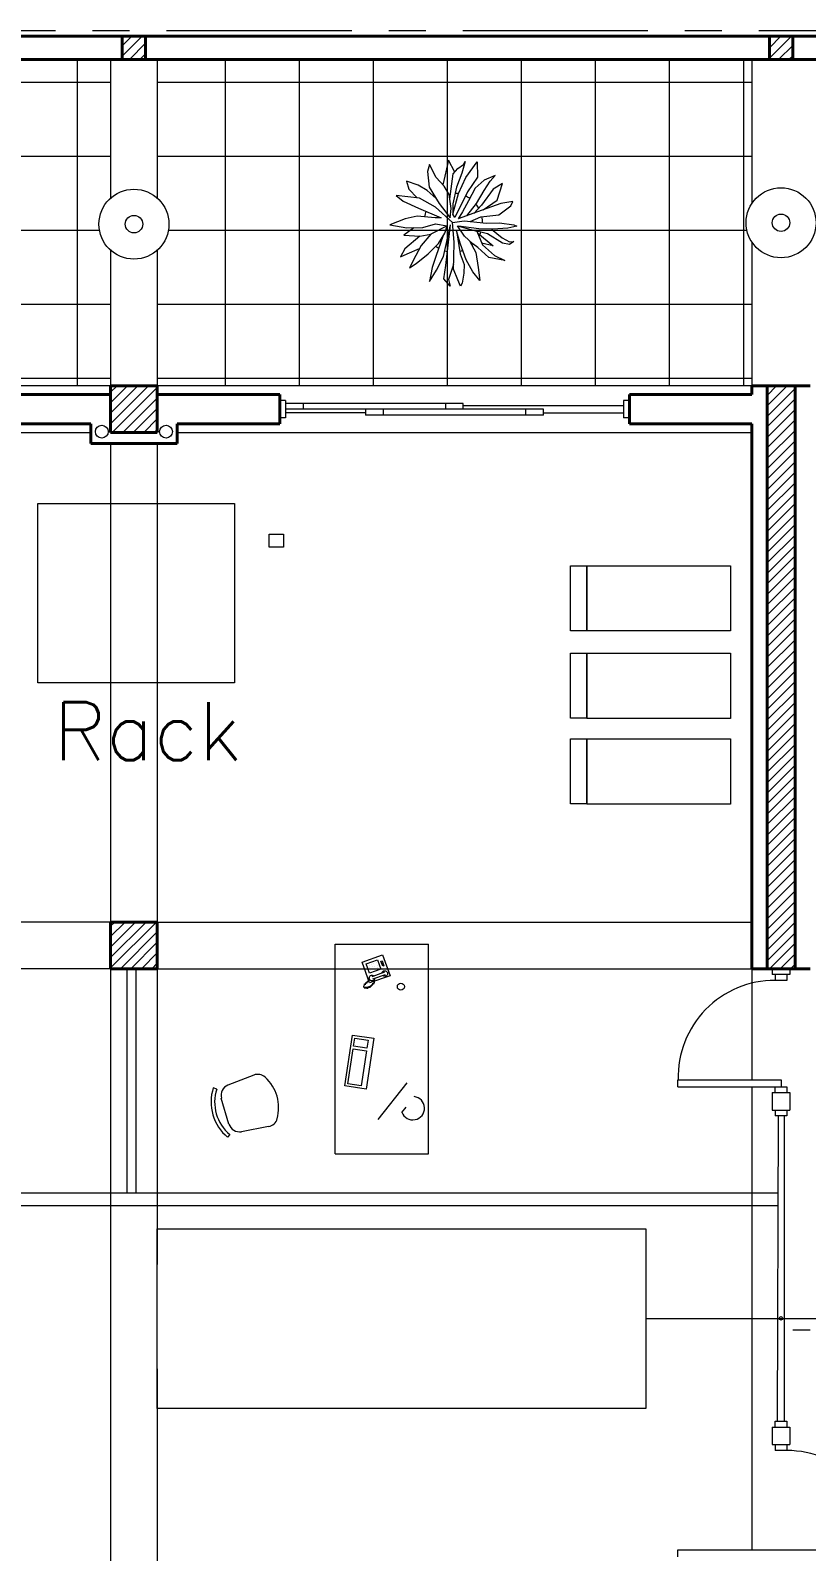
# Model space of a CAD drawing. Extents: x 1018 to 1337, y -109 to 133.
# Drawn here: x 1061.96 to 1068.62, y 115.74 to 128.79 of the extents above; entities that cross this region are included whole.
import ezdxf

# ---------------------------------------------------------------- set-up
doc = ezdxf.new("R2010")
doc.units = 0
doc.header["$LTSCALE"] = 0.5
doc.linetypes.add('CENTER', pattern=[50.8, 31.75, -6.35, 6.35, -6.35])
doc.layers.get('0').update_dxf_attribs({"linetype": 'CONTINUOUS'})
for name, color, linetype, lineweight in [('Carpintería', 55, 'CONTINUOUS', 20), ('Detalles .05', 243, 'CONTINUOUS', 5), ('Detalles 01', 8, 'CONTINUOUS', 9), ('Equipamiento fijo', 31, 'CONTINUOUS', 13), ('Equipamiento movil', 33, 'CONTINUOUS', 9), ('Muros corte', 7, 'CONTINUOUS', 40), ('Pisos', 252, 'CONTINUOUS', 18), ('Punta 02', 11, 'CONTINUOUS', 20), ('Tratamiento pisos', 251, 'CONTINUOUS', 9), ('Vidrios', 147, 'CONTINUOUS', 13)]:
    doc.layers.add(name, color=color, linetype=linetype, lineweight=lineweight)
doc.styles.add('Texto 5 mm', font='simplex.shx', dxfattribs={"height": 0.5})
pattern_1 = [(45, (10.88055, -3.54249), (-0.0449012806, 0.0449012806), [])]
pattern_2 = [(0, (10.8031, -2.4661), (1e-16, 0.635), []), (90, (10.8031, -2.4661), (-0.635, 2e-16), [])]

# ---------------------------------------------------------------- blocks, each defined once
blk = doc.blocks.new('Planta 1')
for p, q in [((-0.039, 0.64), (-0.099, 0.388)), ((0.024, 0.515), (-0.039, 0.64)), ((0.132, 0.627), (0.097, 0.506)), ((0.113, 0.595), (0.132, 0.627)), ((0.137, 0.461), (0.254, 0.622)), ((0.254, 0.622), (0.257, 0.466)), ((-0.233, 0.595), (-0.254, 0.525)), ((-0.254, 0.525), (-0.236, 0.364)), ((-0.166, 0.461), (-0.233, 0.595)), ((-0.027, 0.244), (0.009, 0.498)), ((0.009, 0.498), (0.057, 0.553)), ((0.097, 0.506), (0.041, 0.362)), ((0.057, 0.553), (0.113, 0.595)), ((0.438, 0.481), (0.326, 0.436)), ((0.387, 0.426), (0.438, 0.481)), ((-0.35, 0.384), (-0.47, 0.424)), ((-0.47, 0.424), (-0.446, 0.342)), ((-0.446, 0.342), (-0.358, 0.254)), ((-0.259, 0.329), (-0.35, 0.384)), ((-0.164, 0.246), (-0.259, 0.329)), ((-0.236, 0.364), (-0.134, 0.198)), ((-0.084, 0.372), (-0.166, 0.461)), ((-0.033, 0.287), (-0.084, 0.372)), ((0.041, 0.362), (0.004, 0.193)), ((0.156, 0.317), (0.026, 0.055)), ((0.063, 0.299), (0.137, 0.461)), ((0.257, 0.466), (0.156, 0.317)), ((0.233, 0.354), (0.164, 0.225)), ((0.326, 0.436), (0.233, 0.354)), ((0.246, 0.198), (0.326, 0.329)), ((0.416, 0.342), (0.297, 0.18)), ((0.326, 0.329), (0.387, 0.426)), ((0.512, 0.401), (0.416, 0.342)), ((0.456, 0.232), (0.512, 0.401)), ((-0.337, 0.252), (-0.574, 0.277)), ((-0.574, 0.277), (-0.502, 0.222)), ((-0.502, 0.222), (-0.345, 0.15)), ((-0.172, 0.158), (-0.337, 0.252)), ((0.002, 0.002), (-0.172, 0.158)), ((-0.134, 0.198), (-0.021, 0.051)), ((-0.012, 0.145), (-0.033, 0.287)), ((0.004, 0.087), (0.063, 0.299)), ((0.004, 0.193), (0.004, 0.087)), ((0.164, 0.225), (0.102, 0.113)), ((0.149, 0.072), (0.246, 0.198)), ((0.297, 0.18), (0.22, 0.096)), ((0.496, 0.195), (0.257, 0.111)), ((0.315, 0.131), (0.456, 0.232)), ((0.475, 0.081), (0.597, 0.173)), ((0.616, 0.217), (0.496, 0.195)), ((0.597, 0.173), (0.616, 0.217)), ((-0.483, 0.039), (-0.637, -0.021)), ((-0.361, 0.068), (-0.483, 0.039)), ((-0.177, 0.051), (-0.361, 0.068)), ((-0.345, 0.15), (-0.116, 0.05)), ((-0.116, 0.05), (-0.177, 0.051)), ((-0.021, 0.051), (-0.012, 0.145)), ((0.002, 0.002), (0.121, 0.019)), ((0.017, -0.2), (0.002, 0.002)), ((0.026, 0.055), (0.004, 0.087)), ((0.102, 0.113), (0.058, 0.039)), ((0.257, 0.111), (0.058, 0.039)), ((0.121, 0.019), (0.347, -0.006)), ((0.182, 0.012), (0.291, 0.061)), ((0.291, 0.061), (0.475, 0.081)), ((-0.637, -0.021), (-0.464, -0.053)), ((-0.394, -0.051), (-0.496, -0.128)), ((-0.496, -0.128), (-0.331, -0.138)), ((-0.331, -0.138), (-0.486, -0.267)), ((-0.464, -0.053), (-0.302, -0.048)), ((-0.331, -0.138), (-0.22, -0.115)), ((-0.22, -0.115), (-0.318, -0.232)), ((-0.302, -0.048), (-0.172, -0.011)), ((-0.053, -0.03), (-0.22, -0.115)), ((-0.172, -0.011), (-0.053, -0.03)), ((-0.097, -0.141), (-0.164, -0.334)), ((-0.142, -0.212), (-0.076, -0.108)), ((-0.092, -0.346), (-0.019, -0.022)), ((-0.076, -0.108), (-0.053, -0.03)), ((-0.068, -0.438), (-0.019, -0.022)), ((0.043, -0.084), (0.081, -0.319)), ((0.084, -0.22), (0.043, -0.084)), ((0.051, -0.031), (0.249, -0.086)), ((0.124, -0.138), (0.051, -0.031)), ((0.27, -0.061), (0.062, -0.034)), ((0.209, -0.215), (0.124, -0.138)), ((0.249, -0.086), (0.307, -0.227)), ((0.358, -0.113), (0.249, -0.086)), ((0.257, -0.103), (0.416, -0.237)), ((0.414, -0.066), (0.27, -0.061)), ((0.347, -0.006), (0.48, -0.001)), ((0.512, -0.207), (0.358, -0.113)), ((0.401, -0.065), (0.507, -0.153)), ((0.566, -0.056), (0.414, -0.066)), ((0.48, -0.001), (0.627, -0.023)), ((0.507, -0.153), (0.584, -0.195)), ((0.659, -0.036), (0.566, -0.056)), ((0.627, -0.023), (0.659, -0.036)), ((-0.486, -0.267), (-0.528, -0.349)), ((-0.462, -0.317), (-0.334, -0.262)), ((-0.318, -0.232), (-0.374, -0.336)), ((-0.246, -0.317), (-0.142, -0.212)), ((0.015, -0.354), (0.017, -0.2)), ((0.11, -0.294), (0.084, -0.22)), ((0.14, -0.379), (0.11, -0.294)), ((0.174, -0.184), (0.238, -0.304)), ((0.259, -0.254), (0.209, -0.215)), ((0.238, -0.304), (0.265, -0.456)), ((0.371, -0.356), (0.259, -0.254)), ((0.416, -0.237), (0.299, -0.208)), ((0.307, -0.227), (0.43, -0.336)), ((0.584, -0.222), (0.512, -0.207)), ((0.584, -0.195), (0.629, -0.192)), ((0.629, -0.192), (0.584, -0.222)), ((-0.528, -0.349), (-0.462, -0.317)), ((-0.374, -0.336), (-0.438, -0.461)), ((-0.438, -0.461), (-0.369, -0.416)), ((-0.369, -0.416), (-0.246, -0.317)), ((-0.206, -0.458), (-0.233, -0.6)), ((-0.164, -0.334), (-0.206, -0.458)), ((-0.161, -0.483), (-0.092, -0.346)), ((-0.086, -0.572), (-0.068, -0.438)), ((0.013, -0.425), (-0.041, -0.58)), ((0.012, -0.475), (0.015, -0.354)), ((0.081, -0.319), (0.121, -0.428)), ((0.121, -0.428), (0.116, -0.515)), ((0.209, -0.5), (0.14, -0.379)), ((0.265, -0.456), (0.281, -0.59)), ((0.536, -0.386), (0.371, -0.356)), ((0.43, -0.336), (0.536, -0.386)), ((-0.233, -0.6), (-0.161, -0.483)), ((-0.023, -0.649), (-0.086, -0.572)), ((-0.041, -0.58), (-0.023, -0.649)), ((0.057, -0.582), (0.012, -0.475)), ((0.084, -0.649), (0.057, -0.582)), ((0.1, -0.617), (0.084, -0.649)), ((0.116, -0.515), (0.1, -0.617)), ((0.281, -0.59), (0.209, -0.5))]:
    blk.add_line(p, q)
at = {"layer": 'Detalles .05'}
for start, end in [(125.0386, 125.0807), (79.6774, 86.207), (55.7777, 65.1238), (29.6412, 39.1255), (157.2574, 168.4231), (359.4429, 11.7162), (335.4998, 341.0401), (233.5733, 240.8096), (253.2847, 258.683), (283.2227, 289.1148), (309.5647, 313.1025)]:
    blk.add_arc((0.008, 0.001), 0.3, start, end, dxfattribs=at)
blk = doc.blocks.new('silla compu')
for p, q in [((-0.198, 0.131), (-0.215, -0.107)), ((0.255, 0.058), (0.197, -0.173)), ((-0.225, -0.207), (-0.247, -0.23)), ((0.092, -0.242), (-0.137, -0.206)), ((0.175, -0.271), (0.188, -0.3))]:
    blk.add_line(p, q)
for centre, radius, start, end in [((-0.105, 0.124), 0.0936, 112.4967, 175.8734), ((-0.005, -0.116), 0.354, 49.3107, 112.4967), ((0.175, 0.085), 0.0838, 341.6928, 53.5518), ((-0.122, -0.113), 0.0936, 175.8734, 260.9037), ((0.022, 0.055), 0.392, 226.6455, 295.1618), ((0.022, 0.055), 0.361, 226.6972, 295.1102), ((0.098, -0.138), 0.105, 266.1879, 340.6498)]:
    blk.add_arc(centre, radius, start, end)
blk = doc.blocks.new('TELEFONO')
at = {"layer": 'Detalles .05'}
for p, q in [((0.139, 0.134), (-0.098, 0.134)), ((-0.098, 0.134), (-0.098, -0.099)), ((-0.071, 0.089), (-0.071, -0.055)), ((-0.043, 0.089), (-0.043, -0.055)), ((0.108, 0.063), (0, 0.063)), ((0, 0.063), (0, -0.063)), ((0.081, 0.108), (0.023, 0.108)), ((0.023, 0.108), (0.023, 0.094)), ((0.023, 0.094), (0.081, 0.094)), ((0.027, 0.041), (0.027, 0.041)), ((0.027, 0.014), (0.027, 0.014)), ((0.054, 0.041), (0.054, 0.041)), ((0.054, 0.014), (0.054, 0.014)), ((0.081, 0.094), (0.081, 0.108)), ((0.081, 0.041), (0.081, 0.041)), ((0.081, 0.014), (0.081, 0.014)), ((0.108, -0.063), (0.108, 0.063)), ((0.139, -0.099), (0.139, 0.134)), ((-0.129, -0.104), (-0.147, -0.11)), ((-0.129, -0.116), (-0.147, -0.121)), ((-0.129, -0.127), (-0.147, -0.133)), ((-0.129, -0.139), (-0.147, -0.145)), ((-0.124, -0.093), (-0.141, -0.098)), ((-0.124, -0.15), (-0.141, -0.156)), ((-0.118, -0.081), (-0.135, -0.087)), ((-0.118, -0.162), (-0.135, -0.168)), ((-0.112, -0.07), (-0.129, -0.075)), ((-0.106, -0.058), (-0.124, -0.064)), ((-0.101, -0.047), (-0.118, -0.052)), ((-0.089, -0.156), (-0.106, -0.162)), ((-0.083, -0.145), (-0.101, -0.15)), ((-0.098, -0.099), (0.139, -0.099)), ((-0.078, -0.133), (-0.095, -0.139)), ((-0.072, -0.121), (-0.089, -0.127)), ((-0.067, -0.083), (-0.078, -0.116)), ((0, -0.063), (0.108, -0.063)), ((0.027, -0.013), (0.027, -0.013)), ((0.027, -0.04), (0.027, -0.04)), ((0.054, -0.013), (0.054, -0.013)), ((0.054, -0.04), (0.054, -0.04)), ((0.081, -0.013), (0.081, -0.013)), ((0.081, -0.04), (0.081, -0.04)), ((-0.104, -0.17), (-0.122, -0.176))]:
    blk.add_line(p, q, dxfattribs=at)
for centre, start, end in [((-0.057, 0.089), 298.4915, 241.5085), ((-0.057, -0.055), 118.4915, 61.5085)]:
    blk.add_arc(centre, 0.0302, start, end, dxfattribs=at)
blk = doc.blocks.new('RECTANG')
for p, q in [((1, 1), (0, 1)), ((0, 1), (0, 0)), ((1, 0), (1, 1)), ((0, 0), (1, 0))]:
    blk.add_line(p, q)
blk = doc.blocks.new('KEYBOARD', base_point=(60, 294))
for p, xscale, yscale, zscale in [((60, 294), 19, 8, 19), ((61, 295), 13, 5, 13), ((75, 295), 3, 5, 3)]:
    blk.add_blockref('RECTANG', p, dxfattribs=dict(xscale=xscale, yscale=yscale, zscale=zscale))

msp = doc.modelspace()

# ---------------------------------------------------------------- hatches: boundary and pattern name
at = {"layer": 'Detalles 01'}
h = msp.add_hatch(dxfattribs=at)
h.set_pattern_fill('ANSI31', color=256, scale=0.02, style=0)
h.set_pattern_definition(pattern_1)
h.paths.add_polyline_path([(1062.949, 128.739), (1062.749, 128.739), (1062.749, 128.539), (1062.949, 128.539)])
h = msp.add_hatch(dxfattribs=at)
h.set_pattern_fill('ANSI31', color=256, scale=0.02, style=0)
h.set_pattern_definition(pattern_1)
h.paths.add_polyline_path([(1068.299, 128.739), (1068.299, 128.539), (1068.499, 128.539), (1068.499, 128.739)])
h = msp.add_hatch(dxfattribs=at)
h.set_pattern_fill('ANSI31', color=256, scale=0.02, style=0)
h.set_pattern_definition(pattern_1)
h.paths.add_polyline_path([(1063.049, 125.339), (1063.049, 125.739), (1062.649, 125.739), (1062.649, 125.339)])
h = msp.add_hatch(dxfattribs=at)
h.set_pattern_fill('ANSI31', color=256, scale=0.02, style=0)
h.set_pattern_definition(pattern_1)
h.paths.add_polyline_path([(1068.519, 125.739), (1068.279, 125.739), (1068.279, 120.739), (1068.519, 120.739)])
h = msp.add_hatch(dxfattribs=at)
h.set_pattern_fill('ANSI31', color=256, scale=0.02, style=0)
h.set_pattern_definition(pattern_1)
h.paths.add_polyline_path([(1063.049, 121.139), (1062.649, 121.139), (1062.649, 120.739), (1063.049, 120.739)])
at = {"layer": 'Tratamiento pisos'}
h = msp.add_hatch(dxfattribs=at)
h.set_pattern_fill('NET,_O', color=256, scale=0.2)
h.set_pattern_definition(pattern_2)
h.paths.add_polyline_path([(1057.449, 128.539), (1057.449, 127.351, -0.213018), (1057.548, 127.127, -0.213018), (1057.449, 126.904), (1057.449, 125.739), (1062.649, 125.739), (1062.649, 126.904, -0.213422), (1062.549, 127.127, -0.213422), (1062.649, 127.351), (1062.649, 128.539)])
h.paths.add_polyline_path([(1060.219, 127.475), (1060.373, 127.703), (1060.37, 127.891), (1060.229, 127.697), (1060.14, 127.503), (1060.139, 127.5, -0.058012)], flags=16)
h = msp.add_hatch(dxfattribs=at)
h.set_pattern_fill('NET,_O', color=256, scale=0.2)
h.set_pattern_definition(pattern_2)
h.paths.add_polyline_path([(1063.049, 126.904), (1063.049, 125.739), (1068.149, 125.739), (1068.149, 126.973, -0.147477), (1068.099, 127.139, -0.147477), (1068.149, 127.305), (1068.149, 128.539), (1063.049, 128.539), (1063.049, 127.351, -0.213422), (1063.149, 127.127, -0.213422)])
h.paths.add_polyline_path([(1065.688, 127.371), (1065.796, 127.53), (1065.794, 127.662), (1065.696, 127.526), (1065.633, 127.391), (1065.632, 127.388, -0.058012)], flags=16)

# ---------------------------------------------------------------- linework, layer by layer
at = {"layer": 'Carpintería'}
for p, q in [((1064.149, 125.614), (1064.099, 125.614)), ((1064.149, 125.614), (1064.149, 125.464)), ((1065.674, 125.589), (1064.149, 125.589)), ((1064.299, 125.589), (1064.299, 125.539)), ((1065.524, 125.539), (1065.524, 125.589)), ((1065.674, 125.539), (1065.674, 125.589)), ((1067.049, 125.614), (1067.049, 125.464)), ((1067.099, 125.614), (1067.049, 125.614)), ((1064.149, 125.464), (1064.099, 125.464)), ((1066.361, 125.539), (1064.149, 125.539)), ((1064.836, 125.539), (1064.836, 125.489)), ((1066.361, 125.489), (1064.836, 125.489)), ((1064.986, 125.539), (1064.986, 125.489)), ((1066.211, 125.489), (1066.211, 125.539)), ((1066.361, 125.489), (1066.361, 125.539)), ((1067.099, 125.464), (1067.049, 125.464)), ((1068.324, 120.739), (1068.324, 120.689)), ((1068.474, 120.739), (1068.474, 120.689)), ((1068.474, 120.689), (1068.324, 120.689)), ((1068.349, 120.689), (1068.349, 120.639)), ((1068.449, 120.639), (1068.349, 120.639)), ((1068.449, 120.689), (1068.449, 120.639)), ((1067.515, 119.786), (1068.399, 119.786)), ((1067.515, 119.726), (1067.515, 119.786)), ((1067.515, 119.726), (1068.399, 119.726)), ((1068.349, 119.676), (1068.349, 119.726)), ((1068.349, 119.726), (1068.449, 119.726)), ((1068.399, 119.786), (1068.399, 119.726)), ((1068.449, 119.726), (1068.449, 119.676)), ((1068.324, 119.676), (1068.324, 119.526)), ((1068.324, 119.676), (1068.474, 119.676)), ((1068.474, 119.676), (1068.474, 119.526)), ((1068.324, 119.526), (1068.474, 119.526)), ((1068.349, 119.526), (1068.349, 119.476)), ((1068.449, 119.476), (1068.349, 119.476)), ((1068.369, 116.856), (1068.376, 119.476)), ((1068.429, 116.856), (1068.429, 119.476)), ((1068.449, 119.526), (1068.449, 119.476)), ((1068.324, 116.806), (1068.324, 116.656)), ((1068.324, 116.806), (1068.474, 116.806)), ((1068.349, 116.806), (1068.349, 116.856)), ((1068.349, 116.856), (1068.449, 116.856)), ((1068.449, 116.856), (1068.449, 116.806)), ((1068.474, 116.806), (1068.474, 116.656)), ((1068.324, 116.656), (1068.474, 116.656)), ((1068.349, 116.656), (1068.349, 116.606)), ((1068.449, 116.606), (1068.349, 116.606)), ((1068.449, 116.656), (1068.449, 116.606)), ((1067.515, 115.752), (1069.282, 115.752)), ((1067.515, 115.692), (1067.515, 115.752))]:
    msp.add_line(p, q, dxfattribs=at)
at = {"layer": 'Detalles .05'}
msp.add_circle((1068.399, 117.739), 0.015, dxfattribs=at)
at = {"layer": 'Detalles 01', "linetype": 'CENTER', "ltscale": 0.1}
for p, q in [((1032.649, 128.789), (1074.699, 128.789)), ((1067.24, 117.739), (1075.683, 117.739))]:
    msp.add_line(p, q, dxfattribs=at)
at = {"layer": 'Detalles 01'}
for p, q in [((1067.049, 125.569), (1065.674, 125.569)), ((1064.836, 125.509), (1064.149, 125.509)), ((1066.361, 125.509), (1067.049, 125.509)), ((1068.649, 117.639), (1068.499, 117.639))]:
    msp.add_line(p, q, dxfattribs=at)
for centre in [(1062.573, 125.347), (1063.124, 125.347)]:
    msp.add_circle(centre, 0.055, dxfattribs=at)
for centre, start, end in [((1068.347, 119.808), 89.8486, 181.5101), ((1068.451, 115.774), 358.4899, 90.1514)]:
    msp.add_arc(centre, 0.831, start, end, dxfattribs=at)
at = {"layer": 'Equipamiento fijo'}
for centre in [(1062.849, 127.127), (1068.399, 127.139)]:
    msp.add_circle(centre, 0.3, dxfattribs=at)
at = {"layer": 'Equipamiento movil'}
for p, q in [((1064.574, 120.95), (1065.374, 120.95)), ((1064.574, 119.15), (1064.574, 120.95)), ((1065.374, 119.15), (1065.374, 120.95)), ((1064.944, 119.444), (1065.191, 119.759)), ((1065.18, 119.551), (1065.143, 119.504)), ((1064.574, 119.15), (1065.374, 119.15))]:
    msp.add_line(p, q, dxfattribs=at)
msp.add_circle((1065.138, 120.585), 0.03, dxfattribs=at)
msp.add_arc((1065.241, 119.542), 0.1, 199.6916, 83.9196, dxfattribs=at)
at = {"layer": 'Muros corte'}
for p, q in [((1032.649, 128.739), (1074.649, 128.739)), ((1062.749, 128.539), (1062.749, 128.739)), ((1062.949, 128.539), (1062.949, 128.739)), ((1068.299, 128.539), (1068.299, 128.739)), ((1068.499, 128.539), (1068.499, 128.739)), ((1032.649, 128.539), (1074.649, 128.539)), ((1063.049, 125.739), (1062.649, 125.739)), ((1062.649, 125.339), (1062.649, 125.739)), ((1063.049, 125.739), (1063.049, 125.339)), ((1068.649, 125.739), (1068.149, 125.739)), ((1068.149, 125.664), (1068.149, 125.739)), ((1068.279, 120.739), (1068.279, 125.739)), ((1068.519, 125.739), (1068.519, 120.739)), ((1062.649, 125.664), (1061.549, 125.664)), ((1064.099, 125.664), (1063.049, 125.664)), ((1064.099, 125.664), (1064.099, 125.414)), ((1068.149, 125.664), (1067.099, 125.664)), ((1067.099, 125.664), (1067.099, 125.414)), ((1062.479, 125.414), (1061.549, 125.414)), ((1062.479, 125.244), (1062.479, 125.414)), ((1063.049, 125.339), (1062.649, 125.339)), ((1064.099, 125.414), (1063.219, 125.414)), ((1063.219, 125.244), (1063.219, 125.414)), ((1068.149, 125.414), (1067.099, 125.414)), ((1068.149, 120.739), (1068.149, 125.414)), ((1063.219, 125.244), (1062.479, 125.244)), ((1063.049, 121.139), (1062.649, 121.139)), ((1062.649, 120.739), (1062.649, 121.139)), ((1063.049, 120.739), (1063.049, 121.139)), ((1063.049, 120.739), (1062.649, 120.739)), ((1068.649, 120.739), (1068.149, 120.739)), ((1068.474, 120.739), (1068.324, 120.739))]:
    msp.add_line(p, q, dxfattribs=at)
at = {"layer": 'Pisos'}
for p, q in [((1062.649, 125.739), (1057.449, 125.739)), ((1068.149, 125.739), (1063.049, 125.739))]:
    msp.add_line(p, q, dxfattribs=at)
at = {"layer": 'Punta 02'}
for centre in [(1062.849, 127.127), (1068.399, 127.139)]:
    msp.add_circle(centre, 0.075, dxfattribs=at)
at = {"layer": 'Tratamiento pisos'}
for p, q in [((1062.649, 128.539), (1062.649, 127.351)), ((1063.049, 128.539), (1063.049, 127.351)), ((1068.149, 128.539), (1068.149, 127.305)), ((1062.649, 126.904), (1062.649, 125.739)), ((1063.049, 126.904), (1063.049, 125.739)), ((1068.149, 126.973), (1068.149, 125.739)), ((1057.449, 125.339), (1062.479, 125.339)), ((1063.219, 125.339), (1068.149, 125.339)), ((1062.649, 125.244), (1062.649, 121.139)), ((1063.049, 125.244), (1063.049, 121.139)), ((1062.649, 121.139), (1057.449, 121.139)), ((1063.049, 121.139), (1068.149, 121.139)), ((1062.649, 120.739), (1057.449, 120.739)), ((1062.649, 120.739), (1062.649, 118.2)), ((1063.049, 120.739), (1063.049, 118.2)), ((1063.049, 120.739), (1068.149, 120.739)), ((1068.149, 120.739), (1068.149, 119.786)), ((1068.149, 119.726), (1068.149, 115.747)), ((1062.649, 118.2), (1062.649, 114.739)), ((1063.049, 117.305), (1063.049, 114.739))]:
    msp.add_line(p, q, dxfattribs=at)
at = {"layer": 'Vidrios', "color": 0}
for p, q in [((1062.792, 118.815), (1062.792, 120.739)), ((1062.869, 118.815), (1062.869, 120.739)), ((1057.449, 118.815), (1068.149, 118.815)), ((1057.449, 118.815), (1068.374, 118.815)), ((1057.449, 118.708), (1068.374, 118.708))]:
    msp.add_line(p, q, dxfattribs=at)
for points in [[(1062.024, 124.731), (1063.711, 124.731), (1063.711, 123.191), (1062.024, 123.191)], [(1064.009, 124.467), (1064.131, 124.467), (1064.131, 124.355), (1064.009, 124.355)], [(1066.732, 124.195), (1066.732, 123.639), (1066.594, 123.639), (1066.594, 124.195)], [(1067.965, 124.195), (1067.965, 123.637), (1066.732, 123.637), (1066.732, 124.195)], [(1066.732, 123.445), (1066.732, 122.889), (1066.594, 122.889), (1066.594, 123.445)], [(1067.965, 123.445), (1067.965, 122.887), (1066.732, 122.887), (1066.732, 123.445)], [(1066.732, 122.71), (1066.732, 122.154), (1066.594, 122.154), (1066.594, 122.71)], [(1067.965, 122.71), (1067.965, 122.152), (1066.732, 122.152), (1066.732, 122.71)], [(1063.049, 118.506), (1067.24, 118.506), (1067.24, 116.966), (1063.049, 116.966)]]:
    msp.add_lwpolyline(points, close=True, dxfattribs=at)

# ---------------------------------------------------------------- block references
at = {"layer": 'Detalles .05', "xscale": 0.84, "yscale": 0.84, "zscale": 0.84}
msp.add_blockref('Planta 1', (1065.58, 127.139), dxfattribs=at)
at = {"layer": 'Detalles .05', "xscale": -0.8, "yscale": 0.8, "zscale": 0.8, "rotation": 289.5246331456692}
msp.add_blockref('TELEFONO', (1064.918, 120.717), dxfattribs=at)
at = {"layer": 'Equipamiento movil', "xscale": -0.02326153846132684, "yscale": 0.02326153846151868, "zscale": 0.02326153846153847, "rotation": 261.4219653329421}
msp.add_blockref('KEYBOARD', (1064.657, 119.733), dxfattribs=at)
at = {"layer": 'Vidrios', "color": 0, "rotation": 295.2378356531883}
msp.add_blockref('silla compu', (1063.843, 119.591), dxfattribs=at)

# ---------------------------------------------------------------- texts
at = {"layer": 'Vidrios', "color": 0, "style": 'Texto 5 mm'}
msp.add_text('Rack', height=0.5, dxfattribs=at).set_placement((1062.16, 122.527))

doc.saveas('drawing.dxf')
